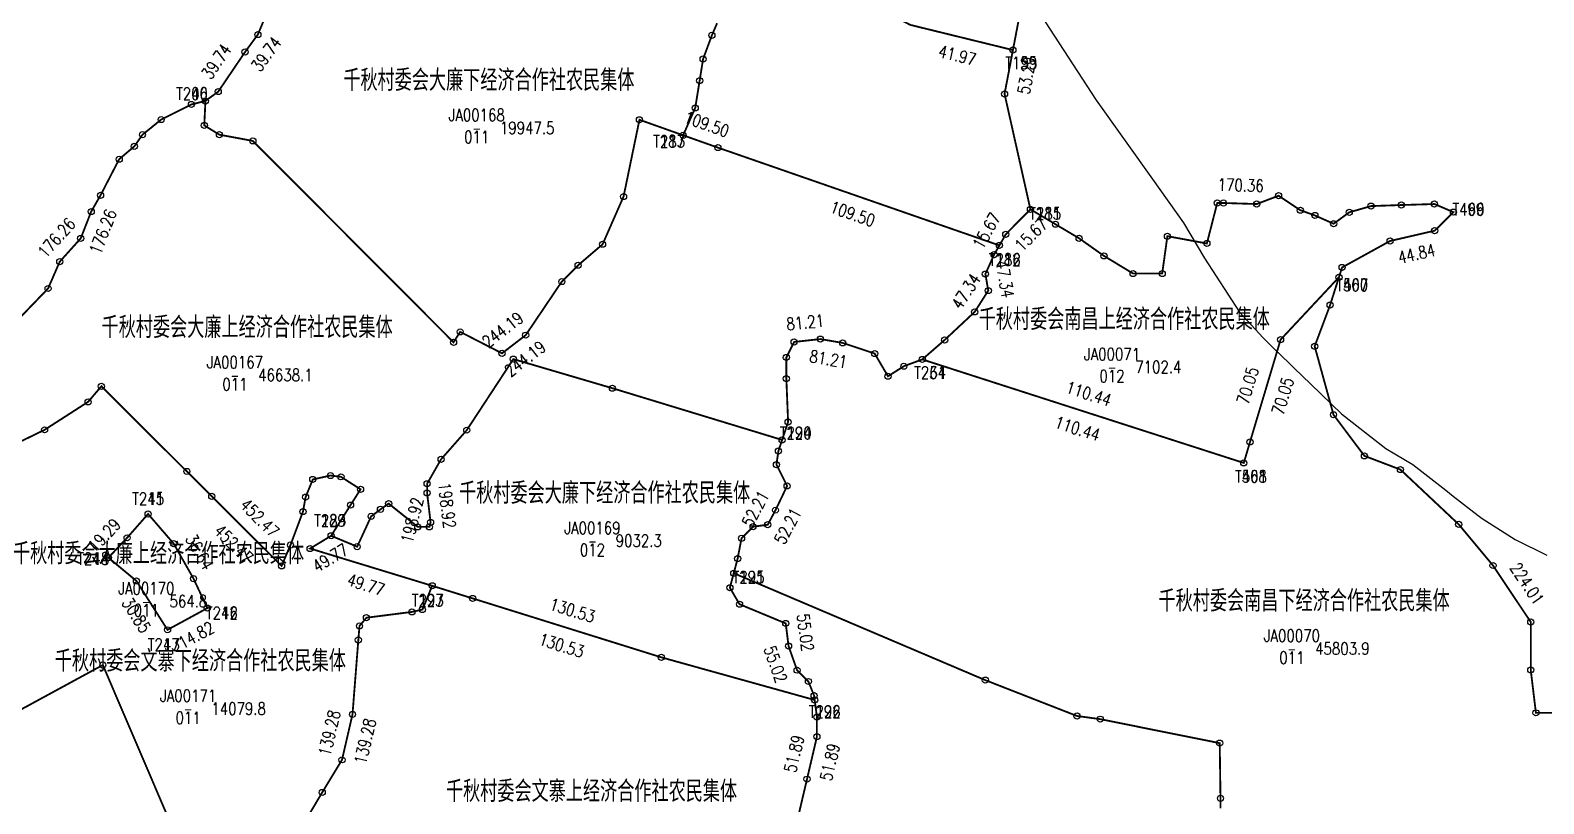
# Model space of a CAD drawing. Extents: x 213960 to 217464, y 137640 to 141047.
# Drawn here: x 216345.7 to 216840.5, y 139322.9 to 139575.9 of the extents above; entities that cross this region are included whole.
import ezdxf
from ezdxf.enums import TextEntityAlignment as Align

# ---------------------------------------------------------------- set-up
doc = ezdxf.new("R2010")
doc.units = 0
doc.header["$LTSCALE"] = 2
doc.header["$PDSIZE"] = 0.2
doc.layers.get('0').update_dxf_attribs({"linetype": 'CONTINUOUS'})
for name, color, linetype in [('DJZQ', 7, 'CONTINUOUS'), ('GD', 7, 'CONTINUOUS'), ('JZD', 1, 'CONTINUOUS'), ('JZP', 1, 'CONTINUOUS')]:
    doc.layers.add(name, color=color, linetype=linetype)
doc.styles.add('HZ', font='rs.shx', dxfattribs={"width": 0.8, "bigfont": 'hztxt.shx'})

# ---------------------------------------------------------------- blocks, each defined once
blk = doc.blocks.new('GC0000')
at = {"linetype": 'Continuous'}
blk.add_point((0, 0), dxfattribs=at)

msp = doc.modelspace()

# ---------------------------------------------------------------- linework, layer by layer
at = {"layer": 'DJZQ', "linetype": 'Continuous', "flags": 128}
msp.add_lwpolyline([(216677.51, 139578.69), (216694.14, 139553.07), (216712.62, 139527.27), (216722.75, 139512.89), (216729.55, 139501.36), (216741.06, 139483.68), (216743.53, 139480.97), (216748.71, 139475.27), (216752.36, 139471.75), (216757.29, 139466.99), (216758.82, 139465.51), (216764.38, 139460.15), (216774.39, 139450.49), (216788.88, 139439.16), (216797.67, 139433.87), (216808.44, 139425.48), (216810.91, 139423.56), (216819.05, 139417.21), (216820.38, 139416.18), (216831.14, 139409.34), (216841.49, 139404.26)], dxfattribs=at)
at = {"layer": 'GD', "linetype": 'Continuous'}
for centre in [(216420.08, 139574.54), (216420.08, 139574.54), (216568.51, 139574.26), (216415.89, 139568.82), (216415.89, 139568.82), (216565.65, 139566.54), (216407.13, 139555.87), (216407.13, 139555.87), (216564.51, 139559.4), (216664.21, 139555.12), (216398.36, 139551.67), (216398.36, 139551.67), (216563.08, 139550.54), (216388.46, 139546.72), (216388.46, 139546.72), (216402.56, 139544.81), (216402.56, 139544.81), (216544.84, 139546.66), (216544.84, 139546.66), (216382.36, 139541.77), (216382.36, 139541.77), (216407.51, 139541.77), (216407.51, 139541.77), (216418.44, 139539.74), (216418.44, 139539.74), (216379.69, 139537.96), (216379.69, 139537.96), (216570.48, 139537.55), (216570.48, 139537.55), (216374.74, 139533.76), (216374.74, 139533.76), (216368.64, 139521.95), (216368.64, 139521.95), (216539.65, 139521.55), (216539.65, 139521.55), (216753.8, 139521.81), (216365.59, 139516.62), (216365.59, 139516.62), (216733.75, 139519.43), (216735.79, 139519.43), (216746.66, 139519.09), (216760.93, 139517.06), (216765.69, 139515.36), (216776.9, 139516.38), (216784.03, 139518.42), (216793.89, 139518.76), (216804.76, 139519.09), (216680.87, 139512.47), (216771.8, 139512.64), (216804.83, 139510.37), (216362.16, 139507.85), (216362.16, 139507.85), (216532.79, 139505.93), (216532.79, 139505.93), (216664.6, 139509.18), (216688.57, 139507.89), (216717.45, 139508.57), (216730.36, 139506.19), (216790.25, 139507), (216355.3, 139500.23), (216355.3, 139500.23), (216660.79, 139502.52), (216660.79, 139502.52), (216696.72, 139502.12), (216524.79, 139499.07), (216524.79, 139499.07), (216657.94, 139496.18), (216657.94, 139496.18), (216706.24, 139496.35), (216715.75, 139496.35), (216774.57, 139498.35), (216351.49, 139491.46), (216351.49, 139491.46), (216519.46, 139493.73), (216519.46, 139493.73), (216658.89, 139490.78), (216658.89, 139490.78), (216770.64, 139486.02), (216654.45, 139483.81), (216654.45, 139483.81), (216486.22, 139477.28), (216486.22, 139477.28), (216507.64, 139476.2), (216507.64, 139476.2), (216484.06, 139473.87), (216484.06, 139473.87), (216595.41, 139473.97), (216595.41, 139473.97), (216603.98, 139474.92), (216603.98, 139474.92), (216611.28, 139473.66), (216611.28, 139473.66), (216644.61, 139474.61), (216644.61, 139474.61), (216754.46, 139474.72), (216765.6, 139472.57), (216499.91, 139470.26), (216499.91, 139470.26), (216503.61, 139468.37), (216503.61, 139468.37), (216592.87, 139468.9), (216592.87, 139468.9), (216621.75, 139470.17), (216621.75, 139470.17), (216631.28, 139466.04), (216631.28, 139466.04), (216592.87, 139461.92), (216592.87, 139461.92), (216626.1, 139462.75), (216626.1, 139462.75), (216368.91, 139459.47), (216368.91, 139459.47), (216536, 139458.84), (216536, 139458.84), (216364.58, 139454.38), (216364.58, 139454.38), (216593.44, 139447.81), (216593.44, 139447.81), (216771.76, 139450.16), (216350.35, 139445.23), (216350.35, 139445.23), (216488.37, 139445.12), (216488.37, 139445.12), (216744.46, 139441.27), (216590.27, 139438.3), (216781.86, 139436.71), (216396.86, 139431.61), (216396.86, 139431.61), (216479.98, 139435.59), (216479.98, 139435.59), (216589.63, 139433.85), (216793.63, 139432.23), (216438.04, 139429), (216438.04, 139429), (216443.83, 139430.28), (216443.83, 139430.28), (216447.26, 139429.85), (216447.26, 139429.85), (216475.41, 139427.59), (216475.41, 139427.59), (216593.12, 139426.88), (216405, 139423.49), (216405, 139423.49), (216435.68, 139423.21), (216435.68, 139423.21), (216453.65, 139425.78), (216453.65, 139425.78), (216462.83, 139421.11), (216462.83, 139421.11), (216475.41, 139424.54), (216475.41, 139424.54), (216434.83, 139418.49), (216434.83, 139418.49), (216450.38, 139420.61), (216450.38, 139420.61), (216457.12, 139416.92), (216457.12, 139416.92), (216460.17, 139419.21), (216460.17, 139419.21), (216589.32, 139418.95), (216472.36, 139413.49), (216472.36, 139413.49), (216476.17, 139413.49), (216476.17, 139413.49), (216476.55, 139415.02), (216476.55, 139415.02), (216582.01, 139413.55), (216586.78, 139414.19), (216812.7, 139414.3), (216377.32, 139409.9), (216392.56, 139407.99), (216430.75, 139407.56), (216430.75, 139407.56), (216437.17, 139406.4), (216452.55, 139407.01), (216452.55, 139407.01), (216578.21, 139409.75), (216576.94, 139403.09), (216399.04, 139396.56), (216427.84, 139400.72), (216427.84, 139400.72), (216823.91, 139400.85), (216380.37, 139395.8), (216574.4, 139393.57), (216473.89, 139386.44), (216490.29, 139390.09), (216577.57, 139388.18), (216455.59, 139383.77), (216470.46, 139385.67), (216592.67, 139381.9), (216836.25, 139382.36), (216452.93, 139376.53), (216453.31, 139381.1), (216593.59, 139374.49), (216369.39, 139368.3), (216369.39, 139368.3), (216552, 139370.81), (216596.37, 139366.61), (216836.25, 139366.67), (216600.08, 139362.91), (216657.91, 139363.35), (216601.94, 139358.28), (216451.02, 139352.14), (216687.91, 139351.62), (216837.93, 139352.66), (216602.86, 139351.33), (216695.5, 139350.59), (216602.86, 139344.85), (216734.56, 139342.74), (216447.59, 139337.28), (216599.62, 139330.96), (216441.11, 139326.61), (216734.81, 139324.73)]:
    msp.add_circle(centre, 1, dxfattribs=at)
at = {"layer": 'JZD', "color": 7, "const_width": 0.6}
for points in [[(216641.67, 139629.13), (216645.96, 139628.28), (216660.25, 139617.99), (216671.37, 139610.89), (216669.94, 139585.15), (216666.95, 139569.46), (216633.38, 139577.69), (216626.81, 139581.12), (216626.52, 139584.26), (216626.81, 139588.84), (216630.81, 139603.41), (216638.81, 139625.99)], [(216672.66, 139517.37), (216680.87, 139512.47), (216688.57, 139507.89), (216696.72, 139502.12), (216706.24, 139496.35), (216715.75, 139496.35), (216717.45, 139508.57), (216730.36, 139506.19), (216733.75, 139519.43), (216735.79, 139519.43), (216746.66, 139519.09), (216753.8, 139521.81), (216760.93, 139517.06), (216765.69, 139515.36), (216771.8, 139512.64), (216776.9, 139516.38), (216784.03, 139518.42), (216793.89, 139518.76), (216804.76, 139519.09), (216810.96, 139516.44), (216804.83, 139510.37), (216790.25, 139507), (216774.57, 139498.35), (216773.55, 139495.16), (216754.46, 139474.72), (216744.46, 139441.27), (216742.43, 139434.4), (216637.31, 139468.26), (216644.61, 139474.61), (216654.45, 139483.81), (216658.89, 139490.78), (216657.94, 139496.18), (216660.79, 139502.52), (216662.53, 139505.55), (216664.6, 139509.18)], [(216444.04, 139410.57), (216452.55, 139407.01), (216457.12, 139416.92), (216460.17, 139419.21), (216462.83, 139421.11), (216472.36, 139413.49), (216476.17, 139413.49), (216476.55, 139415.02), (216475.41, 139424.54), (216475.41, 139427.59), (216479.98, 139435.59), (216488.37, 139445.12), (216503.61, 139468.37), (216536, 139458.84), (216591.48, 139441.93), (216590.27, 139438.3), (216589.63, 139433.85), (216593.12, 139426.88), (216589.32, 139418.95), (216586.78, 139414.19), (216582.01, 139413.55), (216578.21, 139409.75), (216576.94, 139403.09), (216575.67, 139398.33), (216574.4, 139393.57), (216577.57, 139388.18), (216592.67, 139381.9), (216593.59, 139374.49), (216596.37, 139366.61), (216600.08, 139362.91), (216601.94, 139358.28), (216602.13, 139356.85), (216552, 139370.81), (216490.29, 139390.09), (216477.08, 139394.21), (216437.17, 139406.4)], [(216384.18, 139417.71), (216392.56, 139407.99), (216399.04, 139396.56), (216403.56, 139386.9), (216390.54, 139379.81), (216380.37, 139395.8), (216371.22, 139403.42), (216377.32, 139409.9)]]:
    msp.add_lwpolyline(points, close=True, dxfattribs=at)
for points in [[(216424.65, 139585.45), (216420.08, 139574.54), (216415.89, 139568.82), (216407.13, 139555.87), (216402.94, 139552.82), (216398.36, 139551.67), (216388.46, 139546.72), (216382.36, 139541.77), (216379.69, 139537.96), (216374.74, 139533.76), (216368.64, 139521.95), (216365.59, 139516.62), (216362.16, 139507.85), (216355.3, 139500.23), (216351.49, 139491.46), (216341.59, 139481.18)], [(216570.22, 139578.26), (216568.51, 139574.26), (216565.65, 139566.54), (216564.51, 139559.4), (216563.08, 139550.54), (216559.13, 139541.58), (216544.84, 139546.66), (216539.65, 139521.55), (216532.79, 139505.93), (216524.79, 139499.07), (216519.46, 139493.73), (216507.64, 139476.2), (216499.91, 139470.26), (216486.22, 139477.28), (216484.06, 139473.87), (216418.44, 139539.74), (216407.51, 139541.77), (216402.56, 139544.81), (216402.94, 139552.82), (216407.13, 139555.87), (216415.89, 139568.82), (216420.08, 139574.54), (216424.65, 139585.45)], [(216633.38, 139577.69), (216666.95, 139569.46), (216664.21, 139555.12), (216672.66, 139517.37), (216664.6, 139509.18), (216662.53, 139505.55), (216570.48, 139537.55), (216559.13, 139541.58), (216563.08, 139550.54), (216564.51, 139559.4), (216565.65, 139566.54), (216568.51, 139574.26), (216570.22, 139578.26)], [(216341.59, 139481.18), (216351.49, 139491.46), (216355.3, 139500.23), (216362.16, 139507.85), (216365.59, 139516.62), (216368.64, 139521.95), (216374.74, 139533.76), (216379.69, 139537.96), (216382.36, 139541.77), (216388.46, 139546.72), (216398.36, 139551.67), (216402.94, 139552.82), (216402.56, 139544.81), (216407.51, 139541.77), (216418.44, 139539.74), (216484.06, 139473.87), (216486.22, 139477.28), (216499.91, 139470.26), (216507.64, 139476.2), (216519.46, 139493.73), (216524.79, 139499.07), (216532.79, 139505.93), (216539.65, 139521.55), (216544.84, 139546.66), (216559.13, 139541.58), (216570.48, 139537.55), (216662.53, 139505.55), (216660.79, 139502.52), (216657.94, 139496.18), (216658.89, 139490.78), (216654.45, 139483.81), (216644.61, 139474.61), (216637.31, 139468.26), (216631.28, 139466.04), (216626.1, 139462.75), (216621.75, 139470.17), (216611.28, 139473.66), (216603.98, 139474.92), (216595.41, 139473.97), (216592.87, 139468.9), (216592.87, 139461.92), (216593.44, 139447.81), (216591.48, 139441.93), (216536, 139458.84), (216503.61, 139468.37), (216488.37, 139445.12), (216479.98, 139435.59), (216475.41, 139427.59), (216475.41, 139424.54), (216476.55, 139415.02), (216476.17, 139413.49), (216472.36, 139413.49), (216462.83, 139421.11), (216460.17, 139419.21), (216457.12, 139416.92), (216452.55, 139407.01), (216444.04, 139410.57), (216450.38, 139420.61), (216453.65, 139425.78), (216447.26, 139429.85), (216443.83, 139430.28), (216438.04, 139429), (216435.68, 139423.21), (216434.83, 139418.49), (216430.75, 139407.56), (216427.84, 139400.72), (216405, 139423.49), (216396.86, 139431.61), (216368.91, 139459.47), (216364.58, 139454.38), (216350.35, 139445.23), (216336.74, 139438.61)], [(216734.82, 139321.38), (216734.81, 139324.73), (216734.56, 139342.74), (216695.5, 139350.59), (216687.91, 139351.62), (216657.91, 139363.35), (216575.67, 139398.33), (216576.94, 139403.09), (216578.21, 139409.75), (216582.01, 139413.55), (216586.78, 139414.19), (216589.32, 139418.95), (216593.12, 139426.88), (216589.63, 139433.85), (216590.27, 139438.3), (216591.48, 139441.93), (216593.44, 139447.81), (216592.87, 139461.92), (216592.87, 139468.9), (216595.41, 139473.97), (216603.98, 139474.92), (216611.28, 139473.66), (216621.75, 139470.17), (216626.1, 139462.75), (216631.28, 139466.04), (216637.31, 139468.26), (216742.43, 139434.4), (216744.46, 139441.27), (216754.46, 139474.72), (216773.55, 139495.16), (216770.64, 139486.02), (216765.6, 139472.57), (216771.76, 139450.16), (216781.86, 139436.71), (216793.63, 139432.23), (216812.7, 139414.3), (216823.91, 139400.85), (216836.25, 139382.36), (216836.25, 139366.67), (216837.93, 139352.66), (216845.78, 139352.66)], [(216336.74, 139438.61), (216350.35, 139445.23), (216364.58, 139454.38), (216368.91, 139459.47), (216396.86, 139431.61), (216405, 139423.49), (216427.84, 139400.72), (216430.75, 139407.56), (216434.83, 139418.49), (216435.68, 139423.21), (216438.04, 139429), (216443.83, 139430.28), (216447.26, 139429.85), (216453.65, 139425.78), (216450.38, 139420.61), (216444.04, 139410.57), (216437.17, 139406.4), (216477.08, 139394.21), (216473.89, 139386.44), (216470.46, 139385.67), (216455.59, 139383.77), (216453.31, 139381.1), (216452.93, 139376.53), (216451.02, 139352.14), (216447.59, 139337.28), (216441.11, 139326.61), (216433.87, 139314.41)], [(216595.01, 139311.34), (216599.62, 139330.96), (216602.86, 139344.85), (216602.86, 139351.33), (216602.13, 139356.85), (216601.94, 139358.28), (216600.08, 139362.91), (216596.37, 139366.61), (216593.59, 139374.49), (216592.67, 139381.9), (216577.57, 139388.18), (216574.4, 139393.57), (216575.67, 139398.33), (216657.91, 139363.35), (216687.91, 139351.62), (216695.5, 139350.59), (216734.56, 139342.74), (216734.81, 139324.73), (216734.82, 139321.38)], [(216433.87, 139314.41), (216441.11, 139326.61), (216447.59, 139337.28), (216451.02, 139352.14), (216452.93, 139376.53), (216453.31, 139381.1), (216455.59, 139383.77), (216470.46, 139385.67), (216473.89, 139386.44), (216477.08, 139394.21), (216490.29, 139390.09), (216552, 139370.81), (216602.13, 139356.85), (216602.86, 139351.33), (216602.86, 139344.85), (216599.62, 139330.96), (216595.01, 139311.34)], [(216325.74, 139344.55), (216369.39, 139368.3), (216403.7, 139288.11)], [(216403.7, 139288.11), (216369.39, 139368.3), (216325.74, 139344.55)]]:
    msp.add_lwpolyline(points, dxfattribs=at)
at = {"layer": 'JZP', "linetype": 'Continuous'}
for centre in [(216666.95, 139569.46), (216402.94, 139552.82), (216559.13, 139541.58), (216672.66, 139517.37), (216810.96, 139516.44), (216662.53, 139505.55), (216773.55, 139495.16), (216637.31, 139468.26), (216591.48, 139441.93), (216742.43, 139434.4), (216384.18, 139417.71), (216444.04, 139410.57), (216371.22, 139403.42), (216575.67, 139398.33), (216477.08, 139394.21), (216403.56, 139386.9), (216390.54, 139379.81), (216602.13, 139356.85)]:
    msp.add_circle(centre, 1, dxfattribs=at)

# ---------------------------------------------------------------- block references
at = {"layer": 'JZD', "linetype": 'Continuous'}
for p in [(216420.08, 139574.54), (216420.08, 139574.54), (216568.51, 139574.26), (216568.51, 139574.26), (216415.89, 139568.82), (216415.89, 139568.82), (216565.65, 139566.54), (216565.65, 139566.54), (216666.95, 139569.46), (216666.95, 139569.46), (216407.13, 139555.87), (216407.13, 139555.87), (216564.51, 139559.4), (216564.51, 139559.4), (216398.36, 139551.67), (216398.36, 139551.67), (216402.94, 139552.82), (216402.94, 139552.82), (216402.94, 139552.82), (216664.21, 139555.12), (216388.46, 139546.72), (216388.46, 139546.72), (216544.84, 139546.66), (216544.84, 139546.66), (216563.08, 139550.54), (216563.08, 139550.54), (216382.36, 139541.77), (216382.36, 139541.77), (216402.56, 139544.81), (216402.56, 139544.81), (216407.51, 139541.77), (216407.51, 139541.77), (216559.13, 139541.58), (216559.13, 139541.58), (216559.13, 139541.58), (216379.69, 139537.96), (216379.69, 139537.96), (216418.44, 139539.74), (216418.44, 139539.74), (216570.48, 139537.55), (216570.48, 139537.55), (216374.74, 139533.76), (216374.74, 139533.76), (216368.64, 139521.95), (216368.64, 139521.95), (216539.65, 139521.55), (216539.65, 139521.55), (216753.8, 139521.81), (216365.59, 139516.62), (216365.59, 139516.62), (216672.66, 139517.37), (216672.66, 139517.37), (216733.75, 139519.43), (216735.79, 139519.43), (216746.66, 139519.09), (216760.93, 139517.06), (216776.9, 139516.38), (216784.03, 139518.42), (216793.89, 139518.76), (216804.76, 139519.09), (216810.96, 139516.44), (216680.87, 139512.47), (216765.69, 139515.36), (216771.8, 139512.64), (216362.16, 139507.85), (216362.16, 139507.85), (216664.6, 139509.18), (216664.6, 139509.18), (216688.57, 139507.89), (216717.45, 139508.57), (216730.36, 139506.19), (216790.25, 139507), (216804.83, 139510.37), (216532.79, 139505.93), (216532.79, 139505.93), (216660.79, 139502.52), (216660.79, 139502.52), (216662.53, 139505.55), (216662.53, 139505.55), (216662.53, 139505.55), (216696.72, 139502.12), (216355.3, 139500.23), (216355.3, 139500.23), (216524.79, 139499.07), (216524.79, 139499.07), (216657.94, 139496.18), (216657.94, 139496.18), (216706.24, 139496.35), (216715.75, 139496.35), (216774.57, 139498.35), (216351.49, 139491.46), (216351.49, 139491.46), (216519.46, 139493.73), (216519.46, 139493.73), (216773.55, 139495.16), (216773.55, 139495.16), (216658.89, 139490.78), (216658.89, 139490.78), (216654.45, 139483.81), (216654.45, 139483.81), (216770.64, 139486.02), (216486.22, 139477.28), (216486.22, 139477.28), (216484.06, 139473.87), (216484.06, 139473.87), (216507.64, 139476.2), (216507.64, 139476.2), (216595.41, 139473.97), (216595.41, 139473.97), (216603.98, 139474.92), (216603.98, 139474.92), (216611.28, 139473.66), (216611.28, 139473.66), (216644.61, 139474.61), (216644.61, 139474.61), (216754.46, 139474.72), (216754.46, 139474.72), (216765.6, 139472.57), (216499.91, 139470.26), (216499.91, 139470.26), (216503.61, 139468.37), (216503.61, 139468.37), (216592.87, 139468.9), (216592.87, 139468.9), (216621.75, 139470.17), (216621.75, 139470.17), (216637.31, 139468.26), (216637.31, 139468.26), (216637.31, 139468.26), (216592.87, 139461.92), (216592.87, 139461.92), (216626.1, 139462.75), (216626.1, 139462.75), (216631.28, 139466.04), (216631.28, 139466.04), (216368.91, 139459.47), (216368.91, 139459.47), (216536, 139458.84), (216536, 139458.84), (216364.58, 139454.38), (216364.58, 139454.38), (216593.44, 139447.81), (216593.44, 139447.81), (216771.76, 139450.16), (216350.35, 139445.23), (216350.35, 139445.23), (216488.37, 139445.12), (216488.37, 139445.12), (216591.48, 139441.93), (216591.48, 139441.93), (216591.48, 139441.93), (216590.27, 139438.3), (216590.27, 139438.3), (216744.46, 139441.27), (216744.46, 139441.27), (216479.98, 139435.59), (216479.98, 139435.59), (216589.63, 139433.85), (216589.63, 139433.85), (216742.43, 139434.4), (216742.43, 139434.4), (216781.86, 139436.71), (216793.63, 139432.23), (216396.86, 139431.61), (216396.86, 139431.61), (216438.04, 139429), (216438.04, 139429), (216443.83, 139430.28), (216443.83, 139430.28), (216447.26, 139429.85), (216447.26, 139429.85), (216475.41, 139427.59), (216475.41, 139427.59), (216593.12, 139426.88), (216593.12, 139426.88), (216405, 139423.49), (216405, 139423.49), (216435.68, 139423.21), (216435.68, 139423.21), (216453.65, 139425.78), (216453.65, 139425.78), (216475.41, 139424.54), (216475.41, 139424.54), (216384.18, 139417.71), (216434.83, 139418.49), (216434.83, 139418.49), (216450.38, 139420.61), (216450.38, 139420.61), (216460.17, 139419.21), (216460.17, 139419.21), (216462.83, 139421.11), (216462.83, 139421.11), (216589.32, 139418.95), (216589.32, 139418.95), (216457.12, 139416.92), (216457.12, 139416.92), (216472.36, 139413.49), (216472.36, 139413.49), (216476.17, 139413.49), (216476.17, 139413.49), (216476.55, 139415.02), (216476.55, 139415.02), (216582.01, 139413.55), (216582.01, 139413.55), (216586.78, 139414.19), (216586.78, 139414.19), (216812.7, 139414.3), (216377.32, 139409.9), (216392.56, 139407.99), (216430.75, 139407.56), (216430.75, 139407.56), (216444.04, 139410.57), (216444.04, 139410.57), (216444.04, 139410.57), (216578.21, 139409.75), (216578.21, 139409.75), (216371.22, 139403.42), (216437.17, 139406.4), (216437.17, 139406.4), (216452.55, 139407.01), (216452.55, 139407.01), (216576.94, 139403.09), (216576.94, 139403.09), (216427.84, 139400.72), (216427.84, 139400.72), (216575.67, 139398.33), (216575.67, 139398.33), (216575.67, 139398.33), (216823.91, 139400.85), (216380.37, 139395.8), (216399.04, 139396.56), (216477.08, 139394.21), (216477.08, 139394.21), (216477.08, 139394.21), (216574.4, 139393.57), (216574.4, 139393.57), (216490.29, 139390.09), (216490.29, 139390.09), (216577.57, 139388.18), (216577.57, 139388.18), (216403.56, 139386.9), (216455.59, 139383.77), (216455.59, 139383.77), (216470.46, 139385.67), (216470.46, 139385.67), (216473.89, 139386.44), (216473.89, 139386.44), (216836.25, 139382.36), (216390.54, 139379.81), (216453.31, 139381.1), (216453.31, 139381.1), (216592.67, 139381.9), (216592.67, 139381.9), (216452.93, 139376.53), (216452.93, 139376.53), (216593.59, 139374.49), (216593.59, 139374.49), (216369.39, 139368.3), (216369.39, 139368.3), (216552, 139370.81), (216552, 139370.81), (216596.37, 139366.61), (216596.37, 139366.61), (216600.08, 139362.91), (216600.08, 139362.91), (216657.91, 139363.35), (216657.91, 139363.35), (216836.25, 139366.67), (216601.94, 139358.28), (216601.94, 139358.28), (216602.13, 139356.85), (216602.13, 139356.85), (216602.13, 139356.85), (216837.93, 139352.66), (216451.02, 139352.14), (216451.02, 139352.14), (216602.86, 139351.33), (216602.86, 139351.33), (216687.91, 139351.62), (216687.91, 139351.62), (216695.5, 139350.59), (216695.5, 139350.59), (216602.86, 139344.85), (216602.86, 139344.85), (216734.56, 139342.74), (216734.56, 139342.74), (216447.59, 139337.28), (216447.59, 139337.28), (216599.62, 139330.96), (216599.62, 139330.96), (216441.11, 139326.61), (216441.11, 139326.61), (216734.81, 139324.73), (216734.81, 139324.73)]:
    msp.add_blockref('GC0000', p, dxfattribs=at)

# ---------------------------------------------------------------- texts
at = {"layer": 'JZD', "color": 1, "linetype": 'Continuous', "style": 'HZ', "width": 0.8}
for s, rotation, p in [('39.74', 55.9223, (216406.54, 139565.71)), ('39.74', 53.7459, (216422.83, 139568.13)), ('41.97', 346.225, (216648.74, 139567.75)), ('53.29', 79.2083, (216671.47, 139561.17)), ('109.50', 340.4473, (216566.82, 139545.22)), ('170.36', 358.2117, (216741.42, 139525.26)), ('176.26', 68.6293, (216369.46, 139510.05)), ('109.50', 340.8266, (216614.53, 139515.88)), ('15.67', 60.2383, (216658.36, 139510.34)), ('176.26', 48.0131, (216354.27, 139508.05)), ('15.67', 45.4572, (216672.91, 139509.07)), ('44.84', 12.9857, (216798.88, 139502.84)), ('47.34', 280.0162, (216664.32, 139494.52)), ('47.34', 57.511, (216651.61, 139490.52)), ('244.19', 37.561, (216500.12, 139477.99)), ('81.21', 6.3359, (216599.03, 139480.41)), ('244.19', 37.561, (216507.44, 139468.48)), ('81.21', 350.1408, (216606.6, 139468.38)), ('70.05', 73.355, (216743.71, 139459.72)), ('70.05', 73.355, (216755.21, 139456.28)), ('110.44', 342.1457, (216691.71, 139457.04)), ('110.44', 342.1457, (216688.03, 139445.62)), ('198.92', 276.8427, (216481.94, 139420.49)), ('198.92', 75.9681, (216470.54, 139415.71)), ('52.21', 61.9111, (216582.75, 139419.39)), ('452.47', 315.0877, (216420.66, 139416.36)), ('52.21', 61.9111, (216593.34, 139413.74)), ('19.29', 46.7357, (216369.9, 139410.77)), ('452.47', 315.0877, (216412.18, 139407.86)), ('36.64', 299.5383, (216401.02, 139405.23)), ('49.77', 31.2931, (216443.72, 139403.36)), ('49.77', 343.021, (216455.37, 139394.56)), ('224.01', 303.709, (216835.07, 139394.94)), ('30.85', 302.4712, (216380.39, 139384.58)), ('130.53', 342.658, (216522.93, 139386.18)), ('55.02', 277.1299, (216599.08, 139378.94)), ('14.82', 28.5514, (216399.92, 139378.08)), ('130.53', 342.658, (216519.36, 139374.72)), ('55.02', 289.4521, (216589.33, 139368.55)), ('139.28', 77.0054, (216443.46, 139346.06)), ('139.28', 77.0054, (216455.15, 139343.36)), ('51.89', 76.8573, (216595.4, 139339.27)), ('51.89', 76.8573, (216607.08, 139336.54))]:
    msp.add_text(s, height=4, rotation=rotation, dxfattribs=at).set_placement(p, align=Align.MIDDLE)
at = {"layer": 'JZD', "linetype": 'Continuous', "style": 'HZ', "width": 0.8}
for s, height, p in [('千秋村委会大廉下经济合作社农民集体', 7, (216495.62, 139554)), ('JA00168', 4, (216491.62, 139545)), ('千秋村委会大廉上经济合作社农民集体', 7, (216416.58, 139473.15)), ('千秋村委会南昌上经济合作社农民集体', 7, (216703.35, 139475.79)), ('JA00071', 4, (216699.35, 139466.79)), ('JA00167', 4, (216412.58, 139464.15)), ('千秋村委会大廉下经济合作社农民集体', 7, (216533.47, 139418.94)), ('JA00169', 4, (216529.47, 139409.94)), ('千秋村委会大廉上经济合作社农民集体', 7, (216387.61, 139399.17)), ('JA00170', 4, (216383.61, 139390.17)), ('千秋村委会南昌下经济合作社农民集体', 7, (216762.15, 139383.69)), ('JA00070', 4, (216758.15, 139374.69)), ('千秋村委会文寨下经济合作社农民集体', 7, (216401.28, 139364.03)), ('JA00171', 4, (216397.28, 139355.03)), ('千秋村委会文寨上经济合作社农民集体', 7, (216529.18, 139321.4))]:
    msp.add_text(s, height=height, dxfattribs=at).set_placement(p, align=Align.BOTTOM_CENTER)
for s, p in [('19947.5', (216499.22, 139544)), ('7102.4', (216706.95, 139465.79)), ('46638.1', (216420.18, 139463.15)), ('9032.3', (216537.07, 139408.94)), ('564.8', (216391.21, 139389.17)), ('45803.9', (216765.75, 139373.69)), ('14079.8', (216404.88, 139354.03))]:
    msp.add_text(s, height=4, dxfattribs=at).set_placement(p, align=Align.MIDDLE_LEFT)
for s, p in [('011', (216491.62, 139543)), ('011', (216412.58, 139462.15)), ('012', (216699.35, 139464.79)), ('012', (216529.47, 139407.94)), ('011', (216383.61, 139388.17)), ('011', (216758.15, 139372.69)), ('011', (216397.28, 139353.03))]:
    msp.add_text(s, height=4, dxfattribs=at).set_placement(p, align=Align.TOP_CENTER)
at = {"layer": 'JZD', "color": 1, "linetype": 'Continuous', "style": 'HZ', "width": 0.8}
for p in [(216491.62, 139544), (216412.58, 139463.15), (216699.35, 139465.79), (216529.47, 139408.94), (216397.28, 139354.03)]:
    msp.add_text('—', height=4, dxfattribs=at).set_placement(p, align=Align.MIDDLE)
at = {"layer": 'JZD', "linetype": 'Continuous', "style": 'HZ', "width": 0.8}
for p in [(216383.61, 139389.17), (216758.15, 139373.69)]:
    msp.add_text('—', height=4, dxfattribs=at).set_placement(p, align=Align.MIDDLE)
at = {"layer": 'JZP', "color": 1, "linetype": 'Continuous', "style": 'HZ', "width": 0.8}
for s, p in [('T159', (216669.65, 139565.25)), ('T195', (216669.65, 139565.25)), ('T206', (216398.54, 139555.19)), ('T240', (216398.54, 139555.19)), ('T183', (216554.54, 139539.6)), ('T217', (216554.54, 139539.6)), ('T181', (216677.47, 139515.99)), ('T215', (216677.47, 139515.99)), ('T466', (216815.87, 139517.37)), ('T499', (216815.87, 139517.37)), ('T182', (216664.28, 139500.87)), ('T216', (216664.28, 139500.87)), ('T467', (216777.87, 139492.64)), ('T500', (216777.87, 139492.64)), ('T231', (216639.85, 139463.96)), ('T264', (216639.85, 139463.96)), ('T190', (216595.92, 139444.22)), ('T224', (216595.92, 139444.22)), ('T468', (216744.76, 139429.98)), ('T501', (216744.76, 139429.98)), ('T211', (216384.2, 139422.71)), ('T245', (216384.2, 139422.71)), ('T189', (216443.66, 139415.56)), ('T223', (216443.66, 139415.56)), ('T214', (216366.23, 139403.12)), ('T248', (216366.23, 139403.12)), ('T191', (216580.5, 139397.04)), ('T225', (216580.5, 139397.04)), ('T212', (216408.31, 139385.34)), ('T246', (216408.31, 139385.34)), ('T193', (216475.6, 139389.43)), ('T227', (216475.6, 139389.43)), ('T213', (216389.29, 139374.97)), ('T247', (216389.29, 139374.97)), ('T192', (216605.41, 139353.07)), ('T226', (216605.41, 139353.07))]:
    msp.add_text(s, height=4, dxfattribs=at).set_placement(p, align=Align.MIDDLE)

doc.saveas('drawing.dxf')
